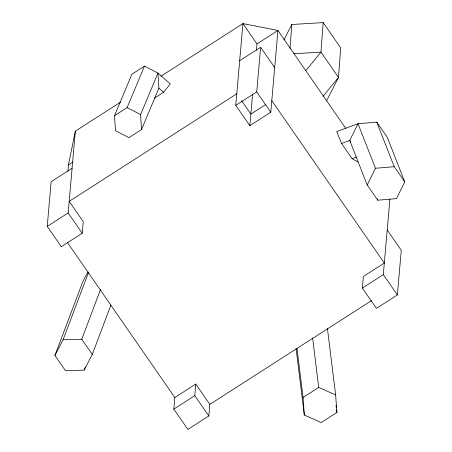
<?xml version="1.0" encoding="UTF-8"?>
<svg xmlns="http://www.w3.org/2000/svg" width="452" height="452" viewBox="0 0 452 452"><rect width="100%" height="100%" fill="white"/><g stroke="black" fill="none" stroke-linecap="round" stroke-linejoin="round"><path stroke-width="0.68" d="M290.009 48.381L291.794 24.493L323.174 22.6L340.701 47.901L338.491 77.416L326.53 100.903M323.174 22.6L320.965 52.116L305.902 70.54M236.786 93.79L69.201 201.36L83.264 221.661L82.253 233.238L61.302 246.685L47.24 226.384L51.144 181.732L72.094 168.285M67.902 171.223L68.455 164.918L75.337 131.17L120.503 102.18M82.253 233.238L68.184 212.937L75.337 131.17M174.828 397.523L195.778 384.076L209.841 404.376L208.83 415.953L187.879 429.4L173.817 409.1L174.828 397.523L67.54 242.651M208.83 415.953L194.767 395.653L195.778 384.076M256.437 50.217L256.99 43.906L277.94 30.459L270.788 112.22L249.837 125.667L235.774 105.367L242.927 23.6L277.94 30.459L345.848 128.487M249.837 125.667L252.6 94.106M270.788 112.22L256.725 91.92L260.629 47.268L239.679 60.715M387.206 229.983L401.269 250.284L397.364 294.936L376.414 308.383L362.351 288.082L363.363 276.505L384.313 263.058L271.799 100.643M397.364 294.936L383.302 274.635L389.901 199.174M110.909 305.094L92.287 354.402L84.123 370.12L65.438 370.657L54.924 355.475L82.739 281.839L87.761 272.166M54.924 355.475L63.088 339.757L88.665 272.036M92.287 354.402L81.767 339.22L100.643 289.252M84.123 370.12L85.36 366.832M141.527 129.588L140.606 114.565L157.974 73.066L158.895 88.089L141.527 129.588L128.961 137.657L115.463 130.701L114.542 115.672L131.911 74.179L144.476 66.111L157.974 73.066L170.274 83.925L163.618 92.259L154.477 98.124M114.542 115.672L127.108 107.61L144.476 66.111M341.571 143.487L349.746 140.459L358.001 123.707L376.77 122.136L387.291 137.318L404.76 181.885L396.506 198.637L377.736 200.208L367.216 185.026L375.471 168.274L358.001 123.707L336.689 131.6L341.571 143.487L352.091 158.669L357.724 161.963M283.924 39.945L291.794 24.493M322.988 96.383L338.491 77.416L320.965 52.116L293.772 53.754M160.918 76.241L242.927 23.6L256.99 43.906M68.455 164.918L73.111 161.935M47.24 226.384L68.184 212.937M235.774 105.367L256.725 91.92M265.397 104.757L250.849 114.09L241.611 100.751M173.817 409.1L194.767 395.653M362.351 288.082L383.302 274.635M209.841 404.376L371.487 300.62M304.315 415.043L303.06 397.477L318.728 387.426L335.644 394.929L336.898 412.495L321.236 422.547L304.315 415.043L296.1 348.667M352.091 158.669L356.492 157.042M375.471 168.274L394.246 166.703L404.76 181.885M63.088 339.757L81.767 339.22M127.108 107.61L140.606 114.565M158.895 88.089L163.618 92.259M350.526 141.583L349.746 140.459L367.216 185.026M260.629 47.268L274.692 67.568M376.77 122.136L394.246 166.703M377.222 198.897L377.736 200.208M327.429 328.559L335.644 394.929M336.034 405.506L336.294 407.602M336.554 409.698L336.898 412.495M312.586 337.819L318.728 387.426M297.009 348.571L303.06 397.477"/></g></svg>
